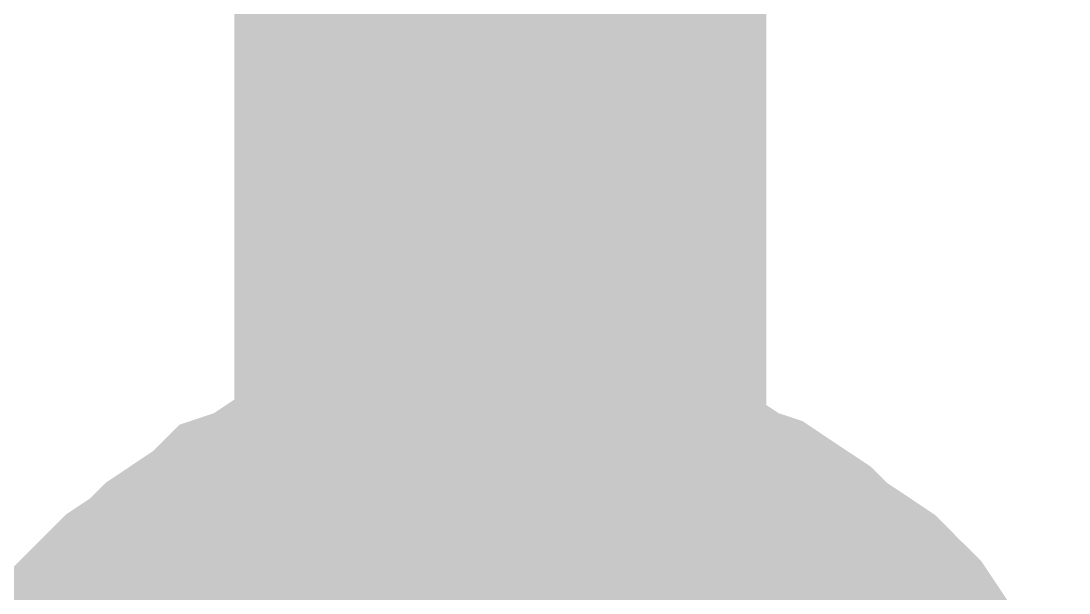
# Model space of a CAD drawing. Header units: inches. Extents: x 0 to 841, y 0 to 594.
# Drawn here: x 191.845 to 193.321, y 365.563 to 366.368 of the extents above; entities that cross this region are included whole.
import ezdxf

# ---------------------------------------------------------------- set-up
doc = ezdxf.new("R2010")
doc.units = ezdxf.units.IN
doc.layers.add('Sheet', color=255, linetype='Continuous')

msp = doc.modelspace()

# ---------------------------------------------------------------- linework, layer by layer
at = {"layer": 'Sheet'}
for points in [[(147.5253, 359.998, 0.7493, 0.7493, 0), (142.5173, 359.998, 0.7493, 0.7493, 0), (142.5173, 377.4936, 0.7493, 0.7493, 0), (192.5196, 377.4936, 0.7493, 0.7493, 0), (192.5196, 364.9951, 0.7493, 0.7493, 0), (187.5227, 364.9951, 0.7493, 0.7493, 0)], [(191.8683, 365.3882, 0.2997, 0.2997, 0), (191.8795, 365.4218, 0.2997, 0.2997, 0), (191.902, 365.4443, 0.2997, 0.2997, 0), (191.9244, 365.478, 0.2997, 0.2997, 0), (191.9581, 365.5117, 0.2997, 0.2997, 0), (191.9806, 365.5341, 0.2997, 0.2997, 0), (192.003, 365.5566, 0.2997, 0.2997, 0), (192.0367, 365.5791, 0.2997, 0.2997, 0), (192.0592, 365.6015, 0.2997, 0.2997, 0), (192.0929, 365.624, 0.2997, 0.2997, 0), (192.1265, 365.6464, 0.2997, 0.2997, 0), (192.149, 365.6689, 0.2997, 0.2997, 0), (192.1827, 365.6801, 0.2997, 0.2997, 0), (192.2164, 365.7026, 0.2997, 0.2997, 0), (192.2501, 365.7138, 0.2997, 0.2997, 0), (192.295, 365.725, 0.2997, 0.2997, 0), (192.3287, 365.7363, 0.2997, 0.2997, 0), (192.3624, 365.7475, 0.2997, 0.2997, 0), (192.4073, 365.7475, 0.2997, 0.2997, 0), (192.441, 365.7587, 0.2997, 0.2997, 0), (192.4746, 365.7587, 0.2997, 0.2997, 0), (192.5196, 365.7587, 0.2997, 0.2997, 0)], [(191.8683, 365.3882, 0.2997, 0.2997, 0), (191.8795, 365.4218, 0.2997, 0.2997, 0), (191.902, 365.4443, 0.2997, 0.2997, 0), (191.9244, 365.478, 0.2997, 0.2997, 0), (191.9581, 365.5117, 0.2997, 0.2997, 0), (191.9806, 365.5341, 0.2997, 0.2997, 0), (192.003, 365.5566, 0.2997, 0.2997, 0), (192.0367, 365.5791, 0.2997, 0.2997, 0), (192.0592, 365.6015, 0.2997, 0.2997, 0), (192.0929, 365.624, 0.2997, 0.2997, 0), (192.1265, 365.6464, 0.2997, 0.2997, 0), (192.149, 365.6689, 0.2997, 0.2997, 0), (192.1827, 365.6801, 0.2997, 0.2997, 0), (192.2164, 365.7026, 0.2997, 0.2997, 0), (192.2501, 365.7138, 0.2997, 0.2997, 0), (192.295, 365.725, 0.2997, 0.2997, 0), (192.3287, 365.7363, 0.2997, 0.2997, 0), (192.3624, 365.7475, 0.2997, 0.2997, 0), (192.4073, 365.7475, 0.2997, 0.2997, 0), (192.441, 365.7587, 0.2997, 0.2997, 0), (192.4746, 365.7587, 0.2997, 0.2997, 0), (192.5196, 365.7587, 0.2997, 0.2997, 0)], [(191.8683, 365.3882, 0.2997, 0.2997, 0), (191.8795, 365.4218, 0.2997, 0.2997, 0), (191.902, 365.4443, 0.2997, 0.2997, 0), (191.9244, 365.478, 0.2997, 0.2997, 0), (191.9581, 365.5117, 0.2997, 0.2997, 0), (191.9806, 365.5341, 0.2997, 0.2997, 0), (192.003, 365.5566, 0.2997, 0.2997, 0), (192.0367, 365.5791, 0.2997, 0.2997, 0), (192.0592, 365.6015, 0.2997, 0.2997, 0), (192.0929, 365.624, 0.2997, 0.2997, 0), (192.1265, 365.6464, 0.2997, 0.2997, 0), (192.149, 365.6689, 0.2997, 0.2997, 0), (192.1827, 365.6801, 0.2997, 0.2997, 0), (192.2164, 365.7026, 0.2997, 0.2997, 0), (192.2501, 365.7138, 0.2997, 0.2997, 0), (192.295, 365.725, 0.2997, 0.2997, 0), (192.3287, 365.7363, 0.2997, 0.2997, 0), (192.3624, 365.7475, 0.2997, 0.2997, 0), (192.4073, 365.7475, 0.2997, 0.2997, 0), (192.441, 365.7587, 0.2997, 0.2997, 0), (192.4746, 365.7587, 0.2997, 0.2997, 0), (192.5196, 365.7587, 0.2997, 0.2997, 0)], [(192.5196, 365.7587, 0.2997, 0.2997, 0), (192.5196, 365.7587, 0.2997, 0.2997, 0)], [(192.5196, 365.7587, 0.2997, 0.2997, 0), (192.5532, 365.7587, 0.2997, 0.2997, 0), (192.5982, 365.7587, 0.2997, 0.2997, 0), (192.6318, 365.7475, 0.2997, 0.2997, 0), (192.6768, 365.7475, 0.2997, 0.2997, 0), (192.7105, 365.7363, 0.2997, 0.2997, 0), (192.7441, 365.725, 0.2997, 0.2997, 0), (192.7778, 365.7138, 0.2997, 0.2997, 0), (192.8115, 365.7026, 0.2997, 0.2997, 0), (192.8452, 365.6801, 0.2997, 0.2997, 0), (192.8789, 365.6689, 0.2997, 0.2997, 0), (192.9126, 365.6464, 0.2997, 0.2997, 0), (192.9463, 365.624, 0.2997, 0.2997, 0), (192.9687, 365.6015, 0.2997, 0.2997, 0), (193.0024, 365.5791, 0.2997, 0.2997, 0), (193.0361, 365.5566, 0.2997, 0.2997, 0), (193.0585, 365.5341, 0.2997, 0.2997, 0), (193.081, 365.5117, 0.2997, 0.2997, 0), (193.1035, 365.478, 0.2997, 0.2997, 0), (193.1259, 365.4443, 0.2997, 0.2997, 0), (193.1484, 365.4218, 0.2997, 0.2997, 0), (193.1708, 365.3882, 0.2997, 0.2997, 0)], [(192.5196, 365.7587, 0.2997, 0.2997, 0), (192.5196, 365.7587, 0.2997, 0.2997, 0)], [(192.5196, 365.7587, 0.2997, 0.2997, 0), (192.5532, 365.7587, 0.2997, 0.2997, 0), (192.5982, 365.7587, 0.2997, 0.2997, 0), (192.6318, 365.7475, 0.2997, 0.2997, 0), (192.6768, 365.7475, 0.2997, 0.2997, 0), (192.7105, 365.7363, 0.2997, 0.2997, 0), (192.7441, 365.725, 0.2997, 0.2997, 0), (192.7778, 365.7138, 0.2997, 0.2997, 0), (192.8115, 365.7026, 0.2997, 0.2997, 0), (192.8452, 365.6801, 0.2997, 0.2997, 0), (192.8789, 365.6689, 0.2997, 0.2997, 0), (192.9126, 365.6464, 0.2997, 0.2997, 0), (192.9463, 365.624, 0.2997, 0.2997, 0), (192.9687, 365.6015, 0.2997, 0.2997, 0), (193.0024, 365.5791, 0.2997, 0.2997, 0), (193.0361, 365.5566, 0.2997, 0.2997, 0), (193.0585, 365.5341, 0.2997, 0.2997, 0), (193.081, 365.5117, 0.2997, 0.2997, 0), (193.1035, 365.478, 0.2997, 0.2997, 0), (193.1259, 365.4443, 0.2997, 0.2997, 0), (193.1484, 365.4218, 0.2997, 0.2997, 0), (193.1708, 365.3882, 0.2997, 0.2997, 0)], [(192.5196, 365.7587, 0.2997, 0.2997, 0), (192.5196, 365.7587, 0.2997, 0.2997, 0)], [(192.5196, 365.7587, 0.2997, 0.2997, 0), (192.5532, 365.7587, 0.2997, 0.2997, 0), (192.5982, 365.7587, 0.2997, 0.2997, 0), (192.6318, 365.7475, 0.2997, 0.2997, 0), (192.6768, 365.7475, 0.2997, 0.2997, 0), (192.7105, 365.7363, 0.2997, 0.2997, 0), (192.7441, 365.725, 0.2997, 0.2997, 0), (192.7778, 365.7138, 0.2997, 0.2997, 0), (192.8115, 365.7026, 0.2997, 0.2997, 0), (192.8452, 365.6801, 0.2997, 0.2997, 0), (192.8789, 365.6689, 0.2997, 0.2997, 0), (192.9126, 365.6464, 0.2997, 0.2997, 0), (192.9463, 365.624, 0.2997, 0.2997, 0), (192.9687, 365.6015, 0.2997, 0.2997, 0), (193.0024, 365.5791, 0.2997, 0.2997, 0), (193.0361, 365.5566, 0.2997, 0.2997, 0), (193.0585, 365.5341, 0.2997, 0.2997, 0), (193.081, 365.5117, 0.2997, 0.2997, 0), (193.1035, 365.478, 0.2997, 0.2997, 0), (193.1259, 365.4443, 0.2997, 0.2997, 0), (193.1484, 365.4218, 0.2997, 0.2997, 0), (193.1708, 365.3882, 0.2997, 0.2997, 0)], [(191.9581, 365.5117, 0.0991, 0.0991, 0), (191.9806, 365.5341, 0.0991, 0.0991, 0), (192.003, 365.5566, 0.0991, 0.0991, 0), (192.0367, 365.5791, 0.0991, 0.0991, 0), (192.0592, 365.6015, 0.0991, 0.0991, 0), (192.0929, 365.624, 0.0991, 0.0991, 0), (192.1265, 365.6464, 0.0991, 0.0991, 0), (192.149, 365.6689, 0.0991, 0.0991, 0), (192.1827, 365.6801, 0.0991, 0.0991, 0), (192.2164, 365.7026, 0.0991, 0.0991, 0), (192.2501, 365.7138, 0.0991, 0.0991, 0), (192.295, 365.725, 0.0991, 0.0991, 0), (192.3287, 365.7363, 0.0991, 0.0991, 0), (192.3624, 365.7475, 0.0991, 0.0991, 0), (192.4073, 365.7475, 0.0991, 0.0991, 0), (192.441, 365.7587, 0.0991, 0.0991, 0), (192.4746, 365.7587, 0.0991, 0.0991, 0), (192.5196, 365.7587, 0.0991, 0.0991, 0)], [(191.9581, 365.5117, 0.0991, 0.0991, 0), (191.9806, 365.5341, 0.0991, 0.0991, 0), (192.003, 365.5566, 0.0991, 0.0991, 0), (192.0367, 365.5791, 0.0991, 0.0991, 0), (192.0592, 365.6015, 0.0991, 0.0991, 0), (192.0929, 365.624, 0.0991, 0.0991, 0), (192.1265, 365.6464, 0.0991, 0.0991, 0), (192.149, 365.6689, 0.0991, 0.0991, 0), (192.1827, 365.6801, 0.0991, 0.0991, 0), (192.2164, 365.7026, 0.0991, 0.0991, 0), (192.2501, 365.7138, 0.0991, 0.0991, 0), (192.295, 365.725, 0.0991, 0.0991, 0), (192.3287, 365.7363, 0.0991, 0.0991, 0), (192.3624, 365.7475, 0.0991, 0.0991, 0), (192.4073, 365.7475, 0.0991, 0.0991, 0), (192.441, 365.7587, 0.0991, 0.0991, 0), (192.4746, 365.7587, 0.0991, 0.0991, 0), (192.5196, 365.7587, 0.0991, 0.0991, 0)], [(191.9581, 365.5117, 0.0991, 0.0991, 0), (191.9806, 365.5341, 0.0991, 0.0991, 0), (192.003, 365.5566, 0.0991, 0.0991, 0), (192.0367, 365.5791, 0.0991, 0.0991, 0), (192.0592, 365.6015, 0.0991, 0.0991, 0), (192.0929, 365.624, 0.0991, 0.0991, 0), (192.1265, 365.6464, 0.0991, 0.0991, 0), (192.149, 365.6689, 0.0991, 0.0991, 0), (192.1827, 365.6801, 0.0991, 0.0991, 0), (192.2164, 365.7026, 0.0991, 0.0991, 0), (192.2501, 365.7138, 0.0991, 0.0991, 0), (192.295, 365.725, 0.0991, 0.0991, 0), (192.3287, 365.7363, 0.0991, 0.0991, 0), (192.3624, 365.7475, 0.0991, 0.0991, 0), (192.4073, 365.7475, 0.0991, 0.0991, 0), (192.441, 365.7587, 0.0991, 0.0991, 0), (192.4746, 365.7587, 0.0991, 0.0991, 0), (192.5196, 365.7587, 0.0991, 0.0991, 0)], [(192.5196, 365.7587, 0.0991, 0.0991, 0), (192.5196, 365.7587, 0.0991, 0.0991, 0)], [(192.5196, 365.7587, 0.0991, 0.0991, 0), (192.5532, 365.7587, 0.0991, 0.0991, 0), (192.5982, 365.7587, 0.0991, 0.0991, 0), (192.6318, 365.7475, 0.0991, 0.0991, 0), (192.6768, 365.7475, 0.0991, 0.0991, 0), (192.7105, 365.7363, 0.0991, 0.0991, 0), (192.7441, 365.725, 0.0991, 0.0991, 0), (192.7778, 365.7138, 0.0991, 0.0991, 0), (192.8115, 365.7026, 0.0991, 0.0991, 0), (192.8452, 365.6801, 0.0991, 0.0991, 0), (192.8789, 365.6689, 0.0991, 0.0991, 0), (192.9126, 365.6464, 0.0991, 0.0991, 0), (192.9463, 365.624, 0.0991, 0.0991, 0), (192.9687, 365.6015, 0.0991, 0.0991, 0), (193.0024, 365.5791, 0.0991, 0.0991, 0), (193.0361, 365.5566, 0.0991, 0.0991, 0), (193.0585, 365.5341, 0.0991, 0.0991, 0), (193.081, 365.5117, 0.0991, 0.0991, 0)], [(192.5196, 365.7587, 0.0991, 0.0991, 0), (192.5196, 365.7587, 0.0991, 0.0991, 0)], [(192.5196, 365.7587, 0.0991, 0.0991, 0), (192.5532, 365.7587, 0.0991, 0.0991, 0), (192.5982, 365.7587, 0.0991, 0.0991, 0), (192.6318, 365.7475, 0.0991, 0.0991, 0), (192.6768, 365.7475, 0.0991, 0.0991, 0), (192.7105, 365.7363, 0.0991, 0.0991, 0), (192.7441, 365.725, 0.0991, 0.0991, 0), (192.7778, 365.7138, 0.0991, 0.0991, 0), (192.8115, 365.7026, 0.0991, 0.0991, 0), (192.8452, 365.6801, 0.0991, 0.0991, 0), (192.8789, 365.6689, 0.0991, 0.0991, 0), (192.9126, 365.6464, 0.0991, 0.0991, 0), (192.9463, 365.624, 0.0991, 0.0991, 0), (192.9687, 365.6015, 0.0991, 0.0991, 0), (193.0024, 365.5791, 0.0991, 0.0991, 0), (193.0361, 365.5566, 0.0991, 0.0991, 0), (193.0585, 365.5341, 0.0991, 0.0991, 0), (193.081, 365.5117, 0.0991, 0.0991, 0)], [(192.5196, 365.7587, 0.0991, 0.0991, 0), (192.5196, 365.7587, 0.0991, 0.0991, 0)], [(192.5196, 365.7587, 0.0991, 0.0991, 0), (192.5532, 365.7587, 0.0991, 0.0991, 0), (192.5982, 365.7587, 0.0991, 0.0991, 0), (192.6318, 365.7475, 0.0991, 0.0991, 0), (192.6768, 365.7475, 0.0991, 0.0991, 0), (192.7105, 365.7363, 0.0991, 0.0991, 0), (192.7441, 365.725, 0.0991, 0.0991, 0), (192.7778, 365.7138, 0.0991, 0.0991, 0), (192.8115, 365.7026, 0.0991, 0.0991, 0), (192.8452, 365.6801, 0.0991, 0.0991, 0), (192.8789, 365.6689, 0.0991, 0.0991, 0), (192.9126, 365.6464, 0.0991, 0.0991, 0), (192.9463, 365.624, 0.0991, 0.0991, 0), (192.9687, 365.6015, 0.0991, 0.0991, 0), (193.0024, 365.5791, 0.0991, 0.0991, 0), (193.0361, 365.5566, 0.0991, 0.0991, 0), (193.0585, 365.5341, 0.0991, 0.0991, 0), (193.081, 365.5117, 0.0991, 0.0991, 0)], [(192.2388, 365.4106, 0.2997, 0.2997, 0), (192.2613, 365.4331, 0.2997, 0.2997, 0), (192.2725, 365.4443, 0.2997, 0.2997, 0), (192.295, 365.4555, 0.2997, 0.2997, 0), (192.3174, 365.4555, 0.2997, 0.2997, 0), (192.3399, 365.4668, 0.2997, 0.2997, 0), (192.3736, 365.478, 0.2997, 0.2997, 0), (192.396, 365.4892, 0.2997, 0.2997, 0), (192.4185, 365.4892, 0.2997, 0.2997, 0), (192.441, 365.4892, 0.2997, 0.2997, 0), (192.4634, 365.5005, 0.2997, 0.2997, 0), (192.4971, 365.5005, 0.2997, 0.2997, 0), (192.5196, 365.5005, 0.2997, 0.2997, 0)], [(192.2388, 365.4106, 0.2997, 0.2997, 0), (192.2613, 365.4331, 0.2997, 0.2997, 0), (192.2725, 365.4443, 0.2997, 0.2997, 0), (192.295, 365.4555, 0.2997, 0.2997, 0), (192.3174, 365.4555, 0.2997, 0.2997, 0), (192.3399, 365.4668, 0.2997, 0.2997, 0), (192.3736, 365.478, 0.2997, 0.2997, 0), (192.396, 365.4892, 0.2997, 0.2997, 0), (192.4185, 365.4892, 0.2997, 0.2997, 0), (192.441, 365.4892, 0.2997, 0.2997, 0), (192.4634, 365.5005, 0.2997, 0.2997, 0), (192.4971, 365.5005, 0.2997, 0.2997, 0), (192.5196, 365.5005, 0.2997, 0.2997, 0)], [(192.5196, 365.5005, 0.2997, 0.2997, 0), (192.5196, 365.5005, 0.2997, 0.2997, 0)], [(192.5196, 365.5005, 0.2997, 0.2997, 0), (192.542, 365.5005, 0.2997, 0.2997, 0), (192.5757, 365.5005, 0.2997, 0.2997, 0), (192.5982, 365.4892, 0.2997, 0.2997, 0), (192.6206, 365.4892, 0.2997, 0.2997, 0), (192.6431, 365.4892, 0.2997, 0.2997, 0), (192.6655, 365.478, 0.2997, 0.2997, 0), (192.6992, 365.4668, 0.2997, 0.2997, 0), (192.7217, 365.4555, 0.2997, 0.2997, 0), (192.7441, 365.4555, 0.2997, 0.2997, 0), (192.7666, 365.4443, 0.2997, 0.2997, 0), (192.7778, 365.4331, 0.2997, 0.2997, 0), (192.8003, 365.4106, 0.2997, 0.2997, 0)], [(192.5196, 365.5005, 0.2997, 0.2997, 0), (192.5196, 365.5005, 0.2997, 0.2997, 0)], [(192.5196, 365.5005, 0.2997, 0.2997, 0), (192.542, 365.5005, 0.2997, 0.2997, 0), (192.5757, 365.5005, 0.2997, 0.2997, 0), (192.5982, 365.4892, 0.2997, 0.2997, 0), (192.6206, 365.4892, 0.2997, 0.2997, 0), (192.6431, 365.4892, 0.2997, 0.2997, 0), (192.6655, 365.478, 0.2997, 0.2997, 0), (192.6992, 365.4668, 0.2997, 0.2997, 0), (192.7217, 365.4555, 0.2997, 0.2997, 0), (192.7441, 365.4555, 0.2997, 0.2997, 0), (192.7666, 365.4443, 0.2997, 0.2997, 0), (192.7778, 365.4331, 0.2997, 0.2997, 0), (192.8003, 365.4106, 0.2997, 0.2997, 0)]]:
    msp.add_lwpolyline(points, format="xyseb", dxfattribs=at)

doc.saveas('drawing.dxf')
